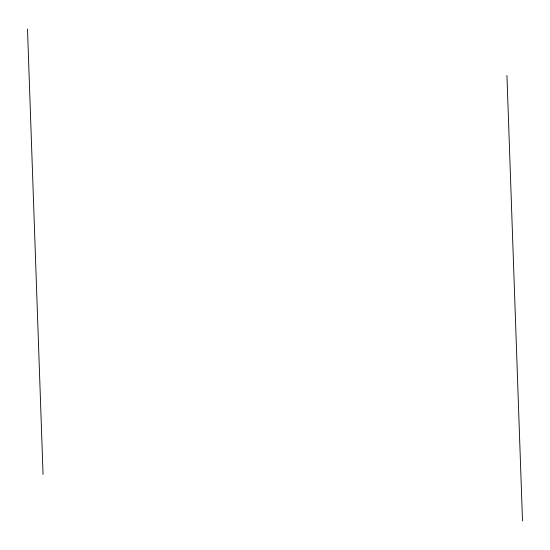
<?xml version="1.0" encoding="UTF-8"?>
<svg xmlns="http://www.w3.org/2000/svg" width="550" height="550" viewBox="0 0 550 550"><rect width="100%" height="100%" fill="white"/><g stroke="black" fill="none" stroke-linecap="round" stroke-linejoin="round"><path stroke-width="0.82" d="M506.942 75.508L522.5 520.981M27.5 29.019L43.058 474.492"/></g></svg>
